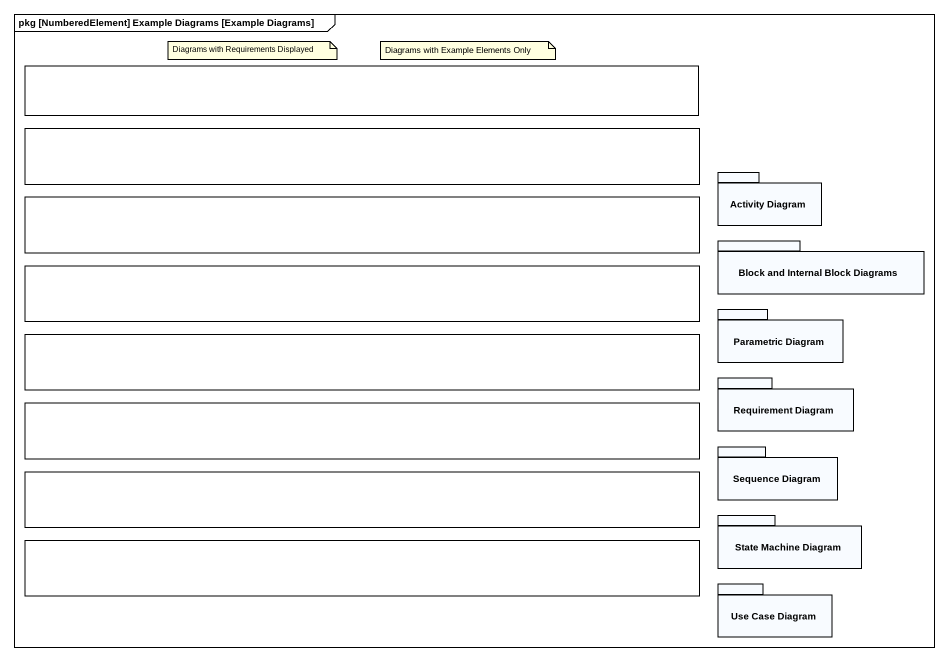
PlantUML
@startuml
mainframe pkg [NumberedElement] Example Diagrams [Example Diagrams]
rectangle " " as rectangle1
rectangle " " as rectangle2
package "Activity Diagram" as Activity_Diagram {
}
rectangle " " as rectangle3
package "Block and Internal Block Diagrams" as Block_and_Internal_Block {
}
rectangle " " as rectangle4
rectangle " " as rectangle5
package "Parametric Diagram" as Parametric_Diagram {
}
package "Requirement Diagram" as Requirement_Diagram {
}
rectangle " " as rectangle6
package "Sequence Diagram" as Sequence_Diagram {
}
rectangle " " as rectangle7
package "State Machine Diagram" as State_Machine_Diagram {
}
rectangle " " as rectangle8
package "Use Case Diagram" as Use_Case_Diagram {
}
note as N1
  Diagrams with Requirements Displayed
end note
note as N2
  Diagrams with Example Elements Only
end note
@enduml
